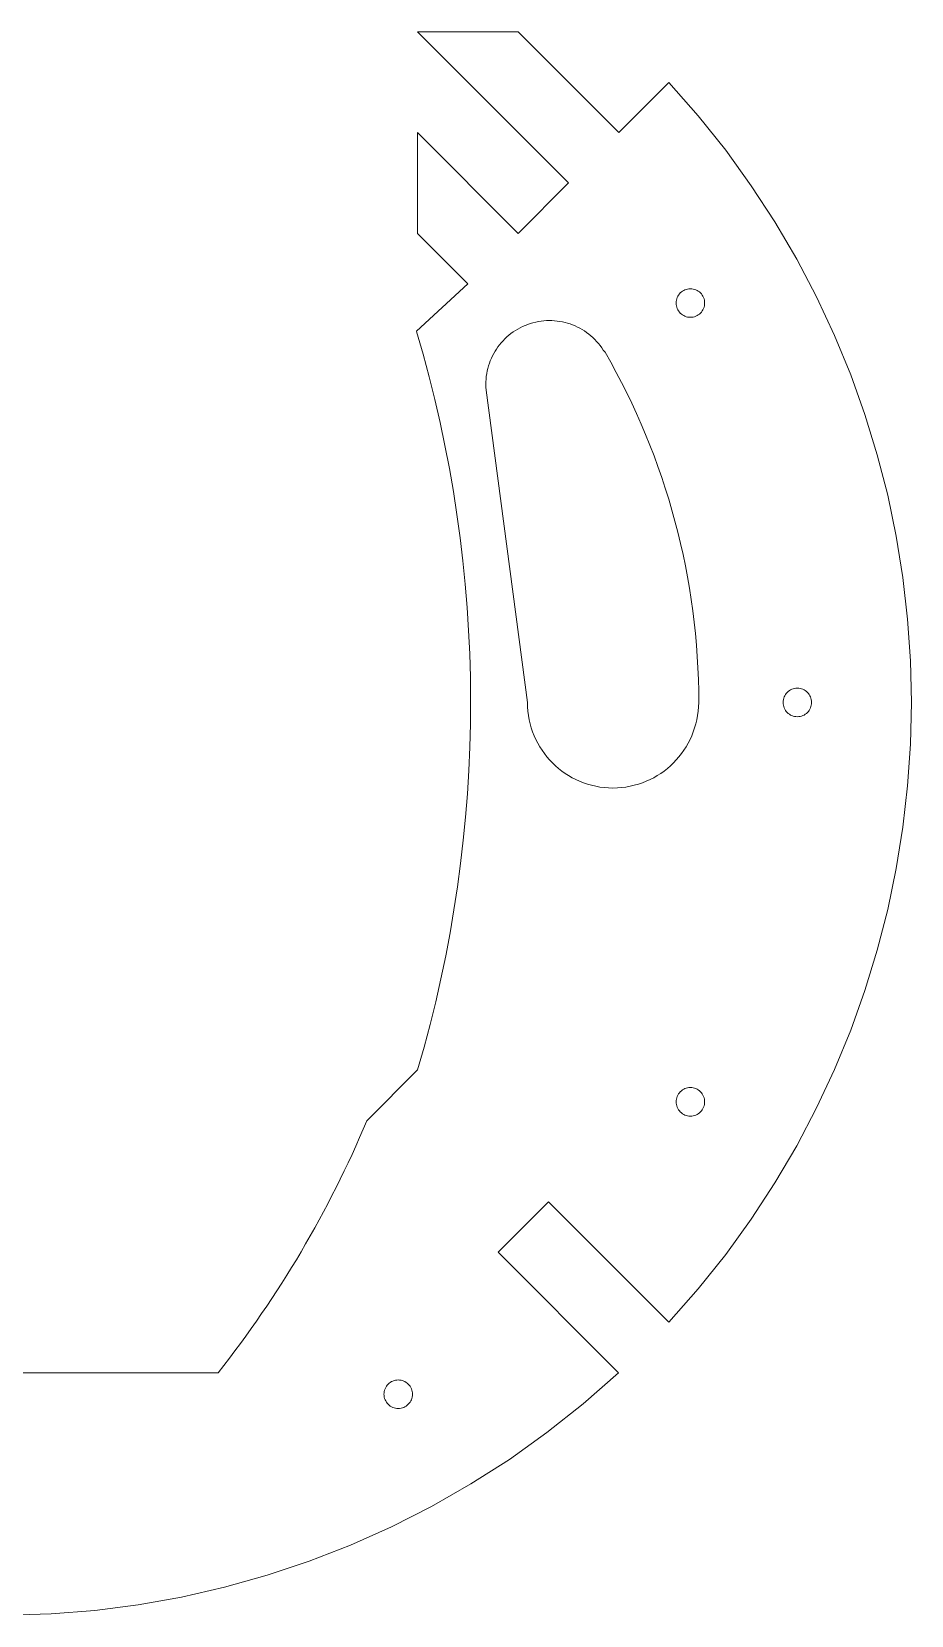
# Model space of a CAD drawing. Extents: x 0 to 16, y 0 to 13.9.
# Drawn here: x 8.28 to 16, y 0 to 13.88 of the extents above; entities that cross this region are included whole.
import ezdxf

# ---------------------------------------------------------------- set-up
doc = ezdxf.new("R2010")
doc.units = 0
doc.layers.get('0').update_dxf_attribs({"color": 1, "lineweight": 5, "true_color": 0xff0000})

msp = doc.modelspace()

# ---------------------------------------------------------------- linework, layer by layer
for points in [[(11.6603, 11.2525), (12.1101, 11.6681), (12.1101, 11.6681), (11.6681, 12.1101), (11.6681, 12.1101), (11.6681, 12.9939), (11.6681, 12.9939), (12.552, 12.1101), (12.552, 12.1101), (12.9939, 12.552), (12.9939, 12.552), (11.6681, 13.8778), (11.6681, 13.8778), (12.552, 13.8778), (12.552, 13.8778), (13.4359, 12.9939), (13.4359, 12.9939), (13.8734, 13.4318), (13.8734, 13.4318), (14.1309, 13.1395), (14.1309, 13.1395), (14.3718, 12.8382), (14.3718, 12.8382), (14.5961, 12.5283), (14.5961, 12.5283), (14.8038, 12.2104), (14.8038, 12.2104), (14.9949, 11.8853), (14.9949, 11.8853), (15.1693, 11.5534), (15.1693, 11.5534), (15.3272, 11.2155), (15.3272, 11.2155), (15.4684, 10.872), (15.4684, 10.872), (15.593, 10.5237), (15.593, 10.5237), (15.701, 10.1711), (15.701, 10.1711), (15.7924, 9.81482), (15.7924, 9.81482), (15.8671, 9.45552), (15.8671, 9.45552), (15.9253, 9.09377), (15.9253, 9.09377), (15.9668, 8.7302), (15.9668, 8.7302), (15.9917, 8.3654), (15.9917, 8.3654), (16, 8), (16, 8), (15.9917, 7.6346), (15.9917, 7.6346), (15.9668, 7.2698), (15.9668, 7.2698), (15.9253, 6.90623), (15.9253, 6.90623), (15.8671, 6.54448), (15.8671, 6.54448), (15.7924, 6.18518), (15.7924, 6.18518), (15.701, 5.82892), (15.701, 5.82892), (15.593, 5.47632), (15.593, 5.47632), (15.4684, 5.12799), (15.4684, 5.12799), (15.3272, 4.78455), (15.3272, 4.78455), (15.1693, 4.44658), (15.1693, 4.44658), (14.9949, 4.11472), (14.9949, 4.11472), (14.8038, 3.78957), (14.8038, 3.78957), (14.5961, 3.47173), (14.5961, 3.47173), (14.3718, 3.16182), (14.3718, 3.16182), (14.1309, 2.86045), (14.1309, 2.86045), (13.8734, 2.56823), (13.8734, 2.56823), (12.8176, 3.62438), (12.8176, 3.62438), (12.3756, 3.18244), (12.3756, 3.18244), (13.4317, 2.12665), (13.4317, 2.12665), (13.1224, 1.85478), (13.1224, 1.85478), (12.8032, 1.60161), (12.8032, 1.60161), (12.4747, 1.36713), (12.4747, 1.36713), (12.1377, 1.15129), (12.1377, 1.15129), (11.7929, 0.954086), (11.7929, 0.954086), (11.441, 0.775475), (11.441, 0.775475), (11.0827, 0.615433), (11.0827, 0.615433), (10.7187, 0.473932), (10.7187, 0.473932), (10.3498, 0.350946), (10.3498, 0.350946), (9.97657, 0.246445), (9.97657, 0.246445), (9.59983, 0.160403), (9.59983, 0.160403), (9.22024, 0.092791), (9.22024, 0.092791), (8.83853, 0.043583), (8.83853, 0.043583), (8.4554, 0.012749), (8.4554, 0.012749), (8.07157, 0.000263)], [(14.1872, 11.5), (14.1866, 11.5123), (14.1848, 11.5244), (14.1818, 11.5363), (14.1777, 11.5478), (14.1724, 11.5589), (14.1661, 11.5694), (14.1588, 11.5793), (14.1506, 11.5884), (14.1415, 11.5966), (14.1316, 11.6039), (14.1211, 11.6102), (14.11, 11.6155), (14.0985, 11.6196), (14.0866, 11.6226), (14.0744, 11.6244), (14.0622, 11.625), (14.0499, 11.6244), (14.0378, 11.6226), (14.0259, 11.6196), (14.0143, 11.6155), (14.0033, 11.6102), (13.9927, 11.6039), (13.9829, 11.5966), (13.9738, 11.5884), (13.9656, 11.5793), (13.9582, 11.5694), (13.9519, 11.5589), (13.9467, 11.5478), (13.9426, 11.5363), (13.9396, 11.5244), (13.9378, 11.5123), (13.9372, 11.5), (13.9378, 11.4877), (13.9396, 11.4756), (13.9426, 11.4637), (13.9467, 11.4522), (13.9519, 11.4411), (13.9582, 11.4306), (13.9656, 11.4207), (13.9738, 11.4116), (13.9829, 11.4034), (13.9927, 11.3961), (14.0033, 11.3898), (14.0143, 11.3845), (14.0259, 11.3804), (14.0378, 11.3774), (14.0499, 11.3756), (14.0622, 11.375), (14.0744, 11.3756), (14.0866, 11.3774), (14.0985, 11.3804), (14.11, 11.3845), (14.1211, 11.3898), (14.1316, 11.3961), (14.1415, 11.4034), (14.1506, 11.4116), (14.1588, 11.4207), (14.1661, 11.4306), (14.1724, 11.4411), (14.1777, 11.4522), (14.1818, 11.4637), (14.1848, 11.4756), (14.1866, 11.4877), (14.1866, 11.4877)], [(13.9396, 11.5244), (13.9396, 11.5244)], [(13.9426, 11.5363), (13.9426, 11.5363)], [(13.9467, 11.5478), (13.9467, 11.5478)], [(13.9519, 11.5589), (13.9519, 11.5589)], [(13.9582, 11.5694), (13.9582, 11.5694)], [(13.9656, 11.5793), (13.9656, 11.5793)], [(13.9738, 11.5884), (13.9738, 11.5884)], [(13.9829, 11.5966), (13.9829, 11.5966)], [(13.9927, 11.6039), (13.9927, 11.6039)], [(14.0033, 11.6102), (14.0033, 11.6102)], [(14.0143, 11.6155), (14.0143, 11.6155)], [(14.0259, 11.6196), (14.0259, 11.6196)], [(14.0378, 11.6226), (14.0378, 11.6226)], [(14.0499, 11.6244), (14.0499, 11.6244)], [(14.0622, 11.625), (14.0622, 11.625)], [(14.0744, 11.6244), (14.0744, 11.6244)], [(14.0866, 11.6226), (14.0866, 11.6226)], [(14.0985, 11.6196), (14.0985, 11.6196)], [(14.11, 11.6155), (14.11, 11.6155)], [(14.1211, 11.6102), (14.1211, 11.6102)], [(14.1316, 11.6039), (14.1316, 11.6039)], [(14.1415, 11.5966), (14.1415, 11.5966)], [(14.1506, 11.5884), (14.1506, 11.5884)], [(14.1588, 11.5793), (14.1588, 11.5793)], [(14.1661, 11.5694), (14.1661, 11.5694)], [(14.1724, 11.5589), (14.1724, 11.5589)], [(14.1777, 11.5478), (14.1777, 11.5478)], [(14.1818, 11.5363), (14.1818, 11.5363)], [(14.1848, 11.5244), (14.1848, 11.5244)], [(13.9372, 11.5), (13.9372, 11.5)], [(13.9378, 11.5123), (13.9378, 11.5123)], [(13.9378, 11.4877), (13.9378, 11.4877)], [(13.9396, 11.4756), (13.9396, 11.4756)], [(13.9426, 11.4637), (13.9426, 11.4637)], [(13.9467, 11.4522), (13.9467, 11.4522)], [(13.9519, 11.4411), (13.9519, 11.4411)], [(13.9582, 11.4306), (13.9582, 11.4306)], [(13.9656, 11.4207), (13.9656, 11.4207)], [(13.9738, 11.4116), (13.9738, 11.4116)], [(13.9829, 11.4034), (13.9829, 11.4034)], [(13.9927, 11.3961), (13.9927, 11.3961)], [(14.0033, 11.3898), (14.0033, 11.3898)], [(14.0143, 11.3845), (14.0143, 11.3845)], [(14.0259, 11.3804), (14.0259, 11.3804)], [(14.0985, 11.3804), (14.0985, 11.3804)], [(14.11, 11.3845), (14.11, 11.3845)], [(14.1211, 11.3898), (14.1211, 11.3898)], [(14.1316, 11.3961), (14.1316, 11.3961)], [(14.1415, 11.4034), (14.1415, 11.4034)], [(14.1506, 11.4116), (14.1506, 11.4116)], [(14.1588, 11.4207), (14.1588, 11.4207)], [(14.1661, 11.4306), (14.1661, 11.4306)], [(14.1724, 11.4411), (14.1724, 11.4411)], [(14.1777, 11.4522), (14.1777, 11.4522)], [(14.1818, 11.4637), (14.1818, 11.4637)], [(14.1848, 11.4756), (14.1848, 11.4756)], [(14.1866, 11.5123), (14.1866, 11.5123)], [(14.1872, 11.5), (14.1866, 11.4877)], [(14.1872, 11.5), (14.1872, 11.5)], [(6.07977, 2.12647), (9.92023, 2.12647), (9.92023, 2.12647), (9.96992, 2.18979), (9.96992, 2.18979), (10.019, 2.25351), (10.019, 2.25351), (10.0676, 2.31764), (10.0676, 2.31764), (10.1156, 2.38215), (10.1156, 2.38215), (10.1631, 2.44706), (10.1631, 2.44706), (10.21, 2.51236), (10.21, 2.51236), (10.2563, 2.57804), (10.2563, 2.57804), (10.3021, 2.6441), (10.3021, 2.6441), (10.3473, 2.71054), (10.3473, 2.71054), (10.3919, 2.77735), (10.3919, 2.77735), (10.436, 2.84453), (10.436, 2.84453), (10.4794, 2.91208), (10.4794, 2.91208), (10.5223, 2.97999), (10.5223, 2.97999), (10.5646, 3.04825), (10.5646, 3.04825), (10.6064, 3.11687), (10.6064, 3.11687), (10.6475, 3.18584), (10.6475, 3.18584), (10.6881, 3.25516), (10.6881, 3.25516), (10.7281, 3.32482), (10.7281, 3.32482), (10.7674, 3.39482), (10.7674, 3.39482), (10.8062, 3.46516), (10.8062, 3.46516), (10.8444, 3.53582), (10.8444, 3.53582), (10.882, 3.60682), (10.882, 3.60682), (10.919, 3.67814), (10.919, 3.67814), (10.9554, 3.74978), (10.9554, 3.74978), (10.9912, 3.82173), (10.9912, 3.82173), (11.0264, 3.894), (11.0264, 3.894), (11.0609, 3.96658), (11.0609, 3.96658), (11.0949, 4.03946), (11.0949, 4.03946), (11.1282, 4.11265), (11.1282, 4.11265), (11.161, 4.18613), (11.161, 4.18613), (11.1931, 4.25991), (11.1931, 4.25991), (11.2246, 4.33398), (11.2246, 4.33398), (11.6698, 4.77968), (11.6698, 4.77968), (11.7264, 4.97813), (11.7264, 4.97813), (11.7793, 5.17732), (11.7793, 5.17732), (11.8286, 5.3772), (11.8286, 5.3772), (11.8741, 5.57773), (11.8741, 5.57773), (11.916, 5.77885), (11.916, 5.77885), (11.9543, 5.98052), (11.9543, 5.98052), (11.9888, 6.18267), (11.9888, 6.18267), (12.0197, 6.38528), (12.0197, 6.38528), (12.0469, 6.58827), (12.0469, 6.58827), (12.0705, 6.79161), (12.0705, 6.79161), (12.0904, 6.99525), (12.0904, 6.99525), (12.1066, 7.19913), (12.1066, 7.19913), (12.1191, 7.4032), (12.1191, 7.4032), (12.128, 7.60742), (12.128, 7.60742), (12.1332, 7.81173), (12.1332, 7.81173), (12.1348, 8.01609), (12.1348, 8.01609), (12.1327, 8.22044), (12.1327, 8.22044), (12.1269, 8.42474), (12.1269, 8.42474), (12.1174, 8.62893), (12.1174, 8.62893), (12.1043, 8.83296), (12.1043, 8.83296), (12.0875, 9.0368), (12.0875, 9.0368), (12.067, 9.24037), (12.067, 9.24037), (12.0429, 9.44365), (12.0429, 9.44365), (12.0151, 9.64656), (12.0151, 9.64656), (11.9836, 9.84908), (11.9836, 9.84908), (11.9485, 10.0511), (11.9485, 10.0511), (11.9097, 10.2527), (11.9097, 10.2527), (11.8672, 10.4537), (11.8672, 10.4537), (11.8211, 10.6541), (11.8211, 10.6541), (11.7713, 10.8538), (11.7713, 10.8538), (11.7178, 11.0529), (11.7178, 11.0529), (11.6607, 11.2512)], [(11.6603, 11.2525), (11.6603, 11.2525)], [(13.9271, 9.58815), (13.9004, 9.68464), (13.8721, 9.7807), (13.8422, 9.87628), (13.8108, 9.97139), (13.7779, 10.066), (13.7434, 10.1601), (13.7073, 10.2536), (13.6697, 10.3466), (13.6306, 10.439), (13.5899, 10.5308), (13.5477, 10.622), (13.504, 10.7126), (13.4588, 10.8025), (13.412, 10.8917), (13.3638, 10.9803), (13.3141, 11.0681), (13.2986, 11.0874), (13.2851, 11.1077), (13.2708, 11.1271), (13.2558, 11.1459), (13.2401, 11.1639), (13.2238, 11.1811), (13.2067, 11.1975), (13.1891, 11.2131), (13.1709, 11.2279), (13.1521, 11.242), (13.1328, 11.2551), (13.113, 11.2675), (13.0927, 11.279), (13.072, 11.2896), (13.0509, 11.2993), (13.0294, 11.3082), (13.0076, 11.3162), (12.9854, 11.3232), (12.963, 11.3293), (12.9402, 11.3345), (12.9173, 11.3388), (12.8942, 11.3421), (12.8709, 11.3444), (12.8474, 11.3458), (12.8238, 11.3462), (12.8002, 11.3455), (12.7765, 11.3439), (12.7528, 11.3412), (12.7291, 11.3375), (12.7054, 11.3327), (12.6818, 11.3269), (12.6583, 11.32), (12.6351, 11.3121), (12.6124, 11.3033), (12.5903, 11.2936), (12.5688, 11.283), (12.5478, 11.2715), (12.5275, 11.2592), (12.5078, 11.2461), (12.4887, 11.2323), (12.4703, 11.2177), (12.4526, 11.2024), (12.4356, 11.1863), (12.4193, 11.1697), (12.4037, 11.1523), (12.3889, 11.1344), (12.3748, 11.1159), (12.3615, 11.0968), (12.349, 11.0772), (12.3374, 11.0571), (12.3265, 11.0365), (12.3166, 11.0154), (12.3075, 10.9939), (12.2993, 10.9721), (12.292, 10.9498), (12.2856, 10.9272), (12.2802, 10.9043), (12.2757, 10.881), (12.2722, 10.8575), (12.2697, 10.8338), (12.2682, 10.8098), (12.2677, 10.7857), (12.2683, 10.7614), (12.27, 10.7369), (12.633, 8), (12.6339, 7.96141), (12.6368, 7.92332), (12.6416, 7.88578), (12.6482, 7.84885), (12.6566, 7.81256), (12.6667, 7.77697), (12.6785, 7.74212), (12.6919, 7.70807), (12.7069, 7.67484), (12.7235, 7.64251), (12.7415, 7.6111), (12.7611, 7.58067), (12.782, 7.55126), (12.8042, 7.52293), (12.8278, 7.49572), (12.8526, 7.46967), (12.8787, 7.44484), (12.9059, 7.42126), (12.9342, 7.399), (12.9636, 7.37809), (12.9941, 7.35858), (13.0255, 7.34052), (13.0578, 7.32396), (13.091, 7.30894), (13.1251, 7.29551), (13.1599, 7.28372), (13.1955, 7.27361), (13.2318, 7.26524), (13.2687, 7.25864), (13.3063, 7.25387), (13.3444, 7.25098), (13.383, 7.25), (13.4216, 7.25098), (13.4596, 7.25387), (13.4972, 7.25864), (13.5341, 7.26524), (13.5704, 7.27361), (13.606, 7.28372), (13.6408, 7.29551), (13.6749, 7.30894), (13.7081, 7.32396), (13.7405, 7.34052), (13.7719, 7.35858), (13.8023, 7.37809), (13.8317, 7.399), (13.86, 7.42126), (13.8872, 7.44484), (13.9133, 7.46967), (13.9381, 7.49572), (13.9617, 7.52293), (13.984, 7.55126), (14.0049, 7.58067), (14.0244, 7.6111), (14.0424, 7.64251), (14.059, 7.67484), (14.074, 7.70807), (14.0875, 7.74212), (14.0992, 7.77697), (14.1094, 7.81256), (14.1177, 7.84885), (14.1243, 7.88578), (14.1291, 7.92332), (14.132, 7.96141), (14.1361, 8), (14.1353, 8.10092), (14.1328, 8.20171), (14.1287, 8.30235), (14.1229, 8.40282), (14.1155, 8.5031), (14.1064, 8.60318), (14.0957, 8.70302), (14.0834, 8.80262), (14.0695, 8.90195), (14.054, 9.00099), (14.0368, 9.09973), (14.018, 9.19814), (13.9977, 9.29621), (13.9757, 9.39391), (13.9522, 9.49123), (13.9522, 9.49123)], [(12.5078, 11.2461), (12.5078, 11.2461)], [(12.5275, 11.2592), (12.5275, 11.2592)], [(12.5478, 11.2715), (12.5478, 11.2715)], [(12.5688, 11.283), (12.5688, 11.283)], [(12.5903, 11.2936), (12.5903, 11.2936)], [(12.6124, 11.3033), (12.6124, 11.3033)], [(12.6351, 11.3121), (12.6351, 11.3121)], [(12.6583, 11.32), (12.6583, 11.32)], [(12.6818, 11.3269), (12.6818, 11.3269)], [(12.7054, 11.3327), (12.7054, 11.3327)], [(12.7291, 11.3375), (12.7291, 11.3375)], [(12.7528, 11.3412), (12.7528, 11.3412)], [(12.7765, 11.3439), (12.7765, 11.3439)], [(12.8002, 11.3455), (12.8002, 11.3455)], [(12.8238, 11.3462), (12.8238, 11.3462)], [(12.8474, 11.3458), (12.8474, 11.3458)], [(12.8709, 11.3444), (12.8709, 11.3444)], [(12.8942, 11.3421), (12.8942, 11.3421)], [(12.9173, 11.3388), (12.9173, 11.3388)], [(12.9402, 11.3345), (12.9402, 11.3345)], [(12.963, 11.3293), (12.963, 11.3293)], [(12.9854, 11.3232), (12.9854, 11.3232)], [(13.0076, 11.3162), (13.0076, 11.3162)], [(13.0294, 11.3082), (13.0294, 11.3082)], [(13.0509, 11.2993), (13.0509, 11.2993)], [(13.072, 11.2896), (13.072, 11.2896)], [(13.0927, 11.279), (13.0927, 11.279)], [(13.113, 11.2675), (13.113, 11.2675)], [(13.1328, 11.2551), (13.1328, 11.2551)], [(13.1521, 11.242), (13.1521, 11.242)], [(14.0378, 11.3774), (14.0378, 11.3774)], [(14.0499, 11.3756), (14.0499, 11.3756)], [(14.0622, 11.375), (14.0622, 11.375)], [(14.0744, 11.3756), (14.0744, 11.3756)], [(14.0866, 11.3774), (14.0866, 11.3774)], [(12.3748, 11.1159), (12.3748, 11.1159)], [(12.3889, 11.1344), (12.3889, 11.1344)], [(12.4037, 11.1523), (12.4037, 11.1523)], [(12.4193, 11.1697), (12.4193, 11.1697)], [(12.4356, 11.1863), (12.4356, 11.1863)], [(12.4526, 11.2024), (12.4526, 11.2024)], [(12.4703, 11.2177), (12.4703, 11.2177)], [(12.4887, 11.2323), (12.4887, 11.2323)], [(13.1709, 11.2279), (13.1709, 11.2279)], [(13.1891, 11.2131), (13.1891, 11.2131)], [(13.2067, 11.1975), (13.2067, 11.1975)], [(13.2238, 11.1811), (13.2238, 11.1811)], [(13.2401, 11.1639), (13.2401, 11.1639)], [(13.2558, 11.1459), (13.2558, 11.1459)], [(13.2708, 11.1271), (13.2708, 11.1271)], [(13.2851, 11.1077), (13.2851, 11.1077)], [(12.2993, 10.9721), (12.2993, 10.9721)], [(12.3075, 10.9939), (12.3075, 10.9939)], [(12.3166, 11.0154), (12.3166, 11.0154)], [(12.3265, 11.0365), (12.3265, 11.0365)], [(12.3374, 11.0571), (12.3374, 11.0571)], [(12.349, 11.0772), (12.349, 11.0772)], [(12.3615, 11.0968), (12.3615, 11.0968)], [(13.2986, 11.0874), (13.2986, 11.0874)], [(13.3141, 11.0681), (13.3141, 11.0681)], [(13.3638, 10.9803), (13.3638, 10.9803)], [(12.2697, 10.8338), (12.2697, 10.8338)], [(12.2722, 10.8575), (12.2722, 10.8575)], [(12.2757, 10.881), (12.2757, 10.881)], [(12.2802, 10.9043), (12.2802, 10.9043)], [(12.2856, 10.9272), (12.2856, 10.9272)], [(12.292, 10.9498), (12.292, 10.9498)], [(13.412, 10.8917), (13.412, 10.8917)], [(12.2677, 10.7857), (12.2677, 10.7857)], [(12.2682, 10.8098), (12.2682, 10.8098)], [(12.2683, 10.7614), (12.2683, 10.7614)], [(12.27, 10.7369), (12.27, 10.7369)], [(13.4588, 10.8025), (13.4588, 10.8025)], [(13.504, 10.7126), (13.504, 10.7126)], [(13.5477, 10.622), (13.5477, 10.622)], [(13.5899, 10.5308), (13.5899, 10.5308)], [(13.6306, 10.439), (13.6306, 10.439)], [(13.6697, 10.3466), (13.6697, 10.3466)], [(13.7073, 10.2536), (13.7073, 10.2536)], [(13.7434, 10.1601), (13.7434, 10.1601)], [(13.7779, 10.066), (13.7779, 10.066)], [(13.8108, 9.97139), (13.8108, 9.97139)], [(13.8422, 9.87628), (13.8422, 9.87628)], [(13.8721, 9.7807), (13.8721, 9.7807)], [(13.9004, 9.68464), (13.9004, 9.68464)], [(13.9271, 9.58815), (13.9522, 9.49123)], [(13.9271, 9.58815), (13.9271, 9.58815)], [(13.9757, 9.39391), (13.9757, 9.39391)], [(13.9977, 9.29621), (13.9977, 9.29621)], [(14.018, 9.19814), (14.018, 9.19814)], [(14.0368, 9.09973), (14.0368, 9.09973)], [(14.054, 9.00099), (14.054, 9.00099)], [(14.0695, 8.90195), (14.0695, 8.90195)], [(14.0834, 8.80262), (14.0834, 8.80262)], [(14.0957, 8.70302), (14.0957, 8.70302)], [(14.1064, 8.60318), (14.1064, 8.60318)], [(14.1155, 8.5031), (14.1155, 8.5031)], [(14.1229, 8.40282), (14.1229, 8.40282)], [(14.1287, 8.30235), (14.1287, 8.30235)], [(14.1328, 8.20171), (14.1328, 8.20171)], [(14.1353, 8.10092), (14.1353, 8.10092)], [(14.8898, 7.94108), (14.8961, 7.93055), (14.9034, 7.9207), (14.9116, 7.91161), (14.9207, 7.90337), (14.9306, 7.89607), (14.9411, 7.88976), (14.9522, 7.88452), (14.9637, 7.88038), (14.9756, 7.8774), (14.9877, 7.8756), (15, 7.875), (15.0123, 7.8756), (15.0244, 7.8774), (15.0363, 7.88038), (15.0478, 7.88452), (15.0589, 7.88976), (15.0694, 7.89607), (15.0793, 7.90337), (15.0884, 7.91161), (15.0966, 7.9207), (15.1039, 7.93055), (15.1102, 7.94108), (15.1155, 7.95216), (15.1196, 7.96371), (15.1226, 7.97561), (15.1244, 7.98775), (15.125, 8), (15.1244, 8.01225), (15.1226, 8.02439), (15.1196, 8.03629), (15.1155, 8.04784), (15.1102, 8.05892), (15.1039, 8.06945), (15.0966, 8.0793), (15.0884, 8.08839), (15.0793, 8.09663), (15.0694, 8.10393), (15.0589, 8.11024), (15.0478, 8.11548), (15.0363, 8.11962), (15.0244, 8.1226), (15.0123, 8.1244), (15, 8.125), (14.9877, 8.1244), (14.9756, 8.1226), (14.9637, 8.11962), (14.9522, 8.11548), (14.9411, 8.11024), (14.9306, 8.10393), (14.9207, 8.09663), (14.9116, 8.08839), (14.9034, 8.0793), (14.8961, 8.06945), (14.8898, 8.05892), (14.8845, 8.04784), (14.8804, 8.03629), (14.8774, 8.02439), (14.8756, 8.01225), (14.875, 8), (14.8756, 7.98775), (14.8774, 7.97561), (14.8804, 7.96371), (14.8845, 7.95216), (14.8845, 7.95216)], [(14.8898, 8.05892), (14.8898, 8.05892)], [(14.8961, 8.06945), (14.8961, 8.06945)], [(14.9034, 8.0793), (14.9034, 8.0793)], [(14.9116, 8.08839), (14.9116, 8.08839)], [(14.9207, 8.09663), (14.9207, 8.09663)], [(14.9306, 8.10393), (14.9306, 8.10393)], [(14.9411, 8.11024), (14.9411, 8.11024)], [(14.9522, 8.11548), (14.9522, 8.11548)], [(14.9637, 8.11962), (14.9637, 8.11962)], [(14.9756, 8.1226), (14.9756, 8.1226)], [(14.9877, 8.1244), (14.9877, 8.1244)], [(15, 8.125), (15, 8.125)], [(15.0123, 8.1244), (15.0123, 8.1244)], [(15.0244, 8.1226), (15.0244, 8.1226)], [(15.0363, 8.11962), (15.0363, 8.11962)], [(15.0478, 8.11548), (15.0478, 8.11548)], [(15.0589, 8.11024), (15.0589, 8.11024)], [(15.0694, 8.10393), (15.0694, 8.10393)], [(15.0793, 8.09663), (15.0793, 8.09663)], [(15.0884, 8.08839), (15.0884, 8.08839)], [(15.0966, 8.0793), (15.0966, 8.0793)], [(15.1039, 8.06945), (15.1039, 8.06945)], [(15.1102, 8.05892), (15.1102, 8.05892)], [(12.633, 8), (12.633, 8)], [(12.6339, 7.96141), (12.6339, 7.96141)], [(12.6368, 7.92332), (12.6368, 7.92332)], [(14.1291, 7.92332), (14.1291, 7.92332)], [(14.132, 7.96141), (14.132, 7.96141)], [(14.1361, 8), (14.1361, 8)], [(14.875, 8), (14.875, 8)], [(14.8756, 8.01225), (14.8756, 8.01225)], [(14.8756, 7.98775), (14.8756, 7.98775)], [(14.8774, 8.02439), (14.8774, 8.02439)], [(14.8774, 7.97561), (14.8774, 7.97561)], [(14.8804, 8.03629), (14.8804, 8.03629)], [(14.8804, 7.96371), (14.8804, 7.96371)], [(14.8845, 8.04784), (14.8845, 8.04784)], [(14.8898, 7.94108), (14.8845, 7.95216)], [(14.8898, 7.94108), (14.8898, 7.94108)], [(14.8961, 7.93055), (14.8961, 7.93055)], [(14.9034, 7.9207), (14.9034, 7.9207)], [(14.9116, 7.91161), (14.9116, 7.91161)], [(15.0884, 7.91161), (15.0884, 7.91161)], [(15.0966, 7.9207), (15.0966, 7.9207)], [(15.1039, 7.93055), (15.1039, 7.93055)], [(15.1102, 7.94108), (15.1102, 7.94108)], [(15.1155, 8.04784), (15.1155, 8.04784)], [(15.1155, 7.95216), (15.1155, 7.95216)], [(15.1196, 8.03629), (15.1196, 8.03629)], [(15.1196, 7.96371), (15.1196, 7.96371)], [(15.1226, 8.02439), (15.1226, 8.02439)], [(15.1226, 7.97561), (15.1226, 7.97561)], [(15.1244, 8.01225), (15.1244, 8.01225)], [(15.1244, 7.98775), (15.1244, 7.98775)], [(15.125, 8), (15.125, 8)], [(12.6416, 7.88578), (12.6416, 7.88578)], [(12.6482, 7.84885), (12.6482, 7.84885)], [(12.6566, 7.81256), (12.6566, 7.81256)], [(12.6667, 7.77697), (12.6667, 7.77697)], [(14.0992, 7.77697), (14.0992, 7.77697)], [(14.1094, 7.81256), (14.1094, 7.81256)], [(14.1177, 7.84885), (14.1177, 7.84885)], [(14.1243, 7.88578), (14.1243, 7.88578)], [(14.9207, 7.90337), (14.9207, 7.90337)], [(14.9306, 7.89607), (14.9306, 7.89607)], [(14.9411, 7.88976), (14.9411, 7.88976)], [(14.9522, 7.88452), (14.9522, 7.88452)], [(14.9637, 7.88038), (14.9637, 7.88038)], [(14.9756, 7.8774), (14.9756, 7.8774)], [(14.9877, 7.8756), (14.9877, 7.8756)], [(15, 7.875), (15, 7.875)], [(15.0123, 7.8756), (15.0123, 7.8756)], [(15.0244, 7.8774), (15.0244, 7.8774)], [(15.0363, 7.88038), (15.0363, 7.88038)], [(15.0478, 7.88452), (15.0478, 7.88452)], [(15.0589, 7.88976), (15.0589, 7.88976)], [(15.0694, 7.89607), (15.0694, 7.89607)], [(15.0793, 7.90337), (15.0793, 7.90337)], [(12.6785, 7.74212), (12.6785, 7.74212)], [(12.6919, 7.70807), (12.6919, 7.70807)], [(12.7069, 7.67484), (12.7069, 7.67484)], [(12.7235, 7.64251), (12.7235, 7.64251)], [(14.0424, 7.64251), (14.0424, 7.64251)], [(14.059, 7.67484), (14.059, 7.67484)], [(14.074, 7.70807), (14.074, 7.70807)], [(14.0875, 7.74212), (14.0875, 7.74212)], [(12.7415, 7.6111), (12.7415, 7.6111)], [(12.7611, 7.58067), (12.7611, 7.58067)], [(12.782, 7.55126), (12.782, 7.55126)], [(12.8042, 7.52293), (12.8042, 7.52293)], [(12.8278, 7.49572), (12.8278, 7.49572)], [(13.9381, 7.49572), (13.9381, 7.49572)], [(13.9617, 7.52293), (13.9617, 7.52293)], [(13.984, 7.55126), (13.984, 7.55126)], [(14.0049, 7.58067), (14.0049, 7.58067)], [(14.0244, 7.6111), (14.0244, 7.6111)], [(12.8526, 7.46967), (12.8526, 7.46967)], [(12.8787, 7.44484), (12.8787, 7.44484)], [(12.9059, 7.42126), (12.9059, 7.42126)], [(12.9342, 7.399), (12.9342, 7.399)], [(12.9636, 7.37809), (12.9636, 7.37809)], [(12.9941, 7.35858), (12.9941, 7.35858)], [(13.7719, 7.35858), (13.7719, 7.35858)], [(13.8023, 7.37809), (13.8023, 7.37809)], [(13.8317, 7.399), (13.8317, 7.399)], [(13.86, 7.42126), (13.86, 7.42126)], [(13.8872, 7.44484), (13.8872, 7.44484)], [(13.9133, 7.46967), (13.9133, 7.46967)], [(13.0255, 7.34052), (13.0255, 7.34052)], [(13.0578, 7.32396), (13.0578, 7.32396)], [(13.091, 7.30894), (13.091, 7.30894)], [(13.1251, 7.29551), (13.1251, 7.29551)], [(13.1599, 7.28372), (13.1599, 7.28372)], [(13.1955, 7.27361), (13.1955, 7.27361)], [(13.2318, 7.26524), (13.2318, 7.26524)], [(13.2687, 7.25864), (13.2687, 7.25864)], [(13.3063, 7.25387), (13.3063, 7.25387)], [(13.3444, 7.25098), (13.3444, 7.25098)], [(13.383, 7.25), (13.383, 7.25)], [(13.4216, 7.25098), (13.4216, 7.25098)], [(13.4596, 7.25387), (13.4596, 7.25387)], [(13.4972, 7.25864), (13.4972, 7.25864)], [(13.5341, 7.26524), (13.5341, 7.26524)], [(13.5704, 7.27361), (13.5704, 7.27361)], [(13.606, 7.28372), (13.606, 7.28372)], [(13.6408, 7.29551), (13.6408, 7.29551)], [(13.6749, 7.30894), (13.6749, 7.30894)], [(13.7081, 7.32396), (13.7081, 7.32396)], [(13.7405, 7.34052), (13.7405, 7.34052)], [(13.9467, 4.45216), (13.9519, 4.44108), (13.9582, 4.43055), (13.9656, 4.4207), (13.9738, 4.41161), (13.9829, 4.40337), (13.9927, 4.39607), (14.0033, 4.38976), (14.0143, 4.38452), (14.0259, 4.38038), (14.0378, 4.3774), (14.0499, 4.3756), (14.0622, 4.375), (14.0744, 4.3756), (14.0866, 4.3774), (14.0985, 4.38038), (14.11, 4.38452), (14.1211, 4.38976), (14.1316, 4.39607), (14.1415, 4.40337), (14.1506, 4.41161), (14.1588, 4.4207), (14.1661, 4.43055), (14.1724, 4.44108), (14.1777, 4.45216), (14.1818, 4.46371), (14.1848, 4.47561), (14.1866, 4.48775), (14.1872, 4.5), (14.1866, 4.51225), (14.1848, 4.52439), (14.1818, 4.53629), (14.1777, 4.54784), (14.1724, 4.55892), (14.1661, 4.56945), (14.1588, 4.5793), (14.1506, 4.58839), (14.1415, 4.59663), (14.1316, 4.60393), (14.1211, 4.61024), (14.11, 4.61548), (14.0985, 4.61962), (14.0866, 4.6226), (14.0744, 4.6244), (14.0622, 4.625), (14.0499, 4.6244), (14.0378, 4.6226), (14.0259, 4.61962), (14.0143, 4.61548), (14.0033, 4.61024), (13.9927, 4.60393), (13.9829, 4.59663), (13.9738, 4.58839), (13.9656, 4.5793), (13.9582, 4.56945), (13.9519, 4.55892), (13.9467, 4.54784), (13.9426, 4.53629), (13.9396, 4.52439), (13.9378, 4.51225), (13.9372, 4.5), (13.9378, 4.48775), (13.9396, 4.47561), (13.9426, 4.46371), (13.9426, 4.46371)], [(13.9738, 4.58839), (13.9738, 4.58839)], [(13.9829, 4.59663), (13.9829, 4.59663)], [(13.9927, 4.60393), (13.9927, 4.60393)], [(14.0033, 4.61024), (14.0033, 4.61024)], [(14.0143, 4.61548), (14.0143, 4.61548)], [(14.0259, 4.61962), (14.0259, 4.61962)], [(14.0378, 4.6226), (14.0378, 4.6226)], [(14.0499, 4.6244), (14.0499, 4.6244)], [(14.0622, 4.625), (14.0622, 4.625)], [(14.0744, 4.6244), (14.0744, 4.6244)], [(14.0866, 4.6226), (14.0866, 4.6226)], [(14.0985, 4.61962), (14.0985, 4.61962)], [(14.11, 4.61548), (14.11, 4.61548)], [(14.1211, 4.61024), (14.1211, 4.61024)], [(14.1316, 4.60393), (14.1316, 4.60393)], [(14.1415, 4.59663), (14.1415, 4.59663)], [(14.1506, 4.58839), (14.1506, 4.58839)], [(13.9372, 4.5), (13.9372, 4.5)], [(13.9378, 4.51225), (13.9378, 4.51225)], [(13.9378, 4.48775), (13.9378, 4.48775)], [(13.9396, 4.52439), (13.9396, 4.52439)], [(13.9396, 4.47561), (13.9396, 4.47561)], [(13.9426, 4.53629), (13.9426, 4.53629)], [(13.9467, 4.45216), (13.9426, 4.46371)], [(13.9467, 4.54784), (13.9467, 4.54784)], [(13.9467, 4.45216), (13.9467, 4.45216)], [(13.9519, 4.55892), (13.9519, 4.55892)], [(13.9519, 4.44108), (13.9519, 4.44108)], [(13.9582, 4.56945), (13.9582, 4.56945)], [(13.9656, 4.5793), (13.9656, 4.5793)], [(14.1588, 4.5793), (14.1588, 4.5793)], [(14.1661, 4.56945), (14.1661, 4.56945)], [(14.1724, 4.55892), (14.1724, 4.55892)], [(14.1724, 4.44108), (14.1724, 4.44108)], [(14.1777, 4.54784), (14.1777, 4.54784)], [(14.1777, 4.45216), (14.1777, 4.45216)], [(14.1818, 4.53629), (14.1818, 4.53629)], [(14.1818, 4.46371), (14.1818, 4.46371)], [(14.1848, 4.52439), (14.1848, 4.52439)], [(14.1848, 4.47561), (14.1848, 4.47561)], [(14.1866, 4.51225), (14.1866, 4.51225)], [(14.1866, 4.48775), (14.1866, 4.48775)], [(14.1872, 4.5), (14.1872, 4.5)], [(13.9582, 4.43055), (13.9582, 4.43055)], [(13.9656, 4.4207), (13.9656, 4.4207)], [(13.9738, 4.41161), (13.9738, 4.41161)], [(13.9829, 4.40337), (13.9829, 4.40337)], [(13.9927, 4.39607), (13.9927, 4.39607)], [(14.0033, 4.38976), (14.0033, 4.38976)], [(14.0143, 4.38452), (14.0143, 4.38452)], [(14.0259, 4.38038), (14.0259, 4.38038)], [(14.0378, 4.3774), (14.0378, 4.3774)], [(14.0499, 4.3756), (14.0499, 4.3756)], [(14.0622, 4.375), (14.0622, 4.375)], [(14.0744, 4.3756), (14.0744, 4.3756)], [(14.0866, 4.3774), (14.0866, 4.3774)], [(14.0985, 4.38038), (14.0985, 4.38038)], [(14.11, 4.38452), (14.11, 4.38452)], [(14.1211, 4.38976), (14.1211, 4.38976)], [(14.1316, 4.39607), (14.1316, 4.39607)], [(14.1415, 4.40337), (14.1415, 4.40337)], [(14.1506, 4.41161), (14.1506, 4.41161)], [(14.1588, 4.4207), (14.1588, 4.4207)], [(14.1661, 4.43055), (14.1661, 4.43055)], [(11.6155, 1.88999), (11.6196, 1.90154), (11.6226, 1.91344), (11.6244, 1.92557), (11.625, 1.93782), (11.6244, 1.95007), (11.6226, 1.96221), (11.6196, 1.97411), (11.6155, 1.98566), (11.6102, 1.99675), (11.6039, 2.00727), (11.5966, 2.01712), (11.5884, 2.02621), (11.5793, 2.03445), (11.5694, 2.04176), (11.5589, 2.04806), (11.5478, 2.05331), (11.5363, 2.05744), (11.5244, 2.06042), (11.5123, 2.06222), (11.5, 2.06282), (11.4877, 2.06222), (11.4756, 2.06042), (11.4637, 2.05744), (11.4522, 2.05331), (11.4411, 2.04806), (11.4306, 2.04176), (11.4207, 2.03445), (11.4116, 2.02621), (11.4034, 2.01712), (11.3961, 2.00727), (11.3898, 1.99675), (11.3845, 1.98566), (11.3804, 1.97411), (11.3774, 1.96221), (11.3756, 1.95007), (11.375, 1.93782), (11.3756, 1.92557), (11.3774, 1.91344), (11.3804, 1.90154), (11.3845, 1.88999), (11.3898, 1.8789), (11.3961, 1.86838), (11.4034, 1.85852), (11.4116, 1.84943), (11.4207, 1.8412), (11.4306, 1.83389), (11.4411, 1.82758), (11.4522, 1.82234), (11.4637, 1.8182), (11.4756, 1.81522), (11.4877, 1.81342), (11.5, 1.81282), (11.5123, 1.81342), (11.5244, 1.81522), (11.5363, 1.8182), (11.5478, 1.82234), (11.5589, 1.82758), (11.5694, 1.83389), (11.5793, 1.8412), (11.5884, 1.84943), (11.5966, 1.85852), (11.6039, 1.86838), (11.6102, 1.8789), (11.6102, 1.8789)], [(11.3756, 1.95007), (11.3756, 1.95007)], [(11.3774, 1.96221), (11.3774, 1.96221)], [(11.3804, 1.97411), (11.3804, 1.97411)], [(11.3845, 1.98566), (11.3845, 1.98566)], [(11.3898, 1.99675), (11.3898, 1.99675)], [(11.3961, 2.00727), (11.3961, 2.00727)], [(11.4034, 2.01712), (11.4034, 2.01712)], [(11.4116, 2.02621), (11.4116, 2.02621)], [(11.4207, 2.03445), (11.4207, 2.03445)], [(11.4306, 2.04176), (11.4306, 2.04176)], [(11.4411, 2.04806), (11.4411, 2.04806)], [(11.4522, 2.05331), (11.4522, 2.05331)], [(11.4637, 2.05744), (11.4637, 2.05744)], [(11.4756, 2.06042), (11.4756, 2.06042)], [(11.4877, 2.06222), (11.4877, 2.06222)], [(11.5, 2.06282), (11.5, 2.06282)], [(11.5123, 2.06222), (11.5123, 2.06222)], [(11.5244, 2.06042), (11.5244, 2.06042)], [(11.5363, 2.05744), (11.5363, 2.05744)], [(11.5478, 2.05331), (11.5478, 2.05331)], [(11.5589, 2.04806), (11.5589, 2.04806)], [(11.5694, 2.04176), (11.5694, 2.04176)], [(11.5793, 2.03445), (11.5793, 2.03445)], [(11.5884, 2.02621), (11.5884, 2.02621)], [(11.5966, 2.01712), (11.5966, 2.01712)], [(11.6039, 2.00727), (11.6039, 2.00727)], [(11.6102, 1.99675), (11.6102, 1.99675)], [(11.6155, 1.98566), (11.6155, 1.98566)], [(11.6196, 1.97411), (11.6196, 1.97411)], [(11.6226, 1.96221), (11.6226, 1.96221)], [(11.6244, 1.95007), (11.6244, 1.95007)], [(11.375, 1.93782), (11.375, 1.93782)], [(11.3756, 1.92557), (11.3756, 1.92557)], [(11.3774, 1.91344), (11.3774, 1.91344)], [(11.3804, 1.90154), (11.3804, 1.90154)], [(11.3845, 1.88999), (11.3845, 1.88999)], [(11.3898, 1.8789), (11.3898, 1.8789)], [(11.3961, 1.86838), (11.3961, 1.86838)], [(11.4034, 1.85852), (11.4034, 1.85852)], [(11.4116, 1.84943), (11.4116, 1.84943)], [(11.4207, 1.8412), (11.4207, 1.8412)], [(11.4306, 1.83389), (11.4306, 1.83389)], [(11.4411, 1.82758), (11.4411, 1.82758)], [(11.4522, 1.82234), (11.4522, 1.82234)], [(11.4637, 1.8182), (11.4637, 1.8182)], [(11.4756, 1.81522), (11.4756, 1.81522)], [(11.4877, 1.81342), (11.4877, 1.81342)], [(11.5, 1.81282), (11.5, 1.81282)], [(11.5123, 1.81342), (11.5123, 1.81342)], [(11.5244, 1.81522), (11.5244, 1.81522)], [(11.5363, 1.8182), (11.5363, 1.8182)], [(11.5478, 1.82234), (11.5478, 1.82234)], [(11.5589, 1.82758), (11.5589, 1.82758)], [(11.5694, 1.83389), (11.5694, 1.83389)], [(11.5793, 1.8412), (11.5793, 1.8412)], [(11.5884, 1.84943), (11.5884, 1.84943)], [(11.5966, 1.85852), (11.5966, 1.85852)], [(11.6039, 1.86838), (11.6039, 1.86838)], [(11.6155, 1.88999), (11.6102, 1.8789)], [(11.6155, 1.88999), (11.6155, 1.88999)], [(11.6196, 1.90154), (11.6196, 1.90154)], [(11.6226, 1.91344), (11.6226, 1.91344)], [(11.6244, 1.92557), (11.6244, 1.92557)], [(11.625, 1.93782), (11.625, 1.93782)]]:
    msp.add_lwpolyline(points)

doc.saveas('drawing.dxf')
